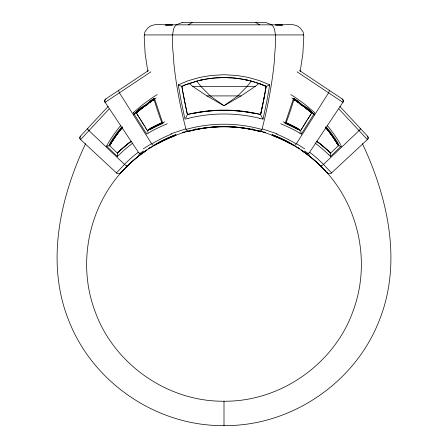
<?xml version="1.0" encoding="UTF-8"?>
<svg xmlns="http://www.w3.org/2000/svg" width="448" height="448" viewBox="0 0 448 448"><rect width="100%" height="100%" fill="white"/><g stroke="black" fill="none" stroke-linecap="round" stroke-linejoin="round"><path stroke-width="0.67" d="M330.635 153.261L330.613 156.47L341.359 145.936M177.66 24.702L165.435 25.066L172.458 24.942L155.602 24.556L151.648 25.525A16.61 15.35 -90 0 0 147.689 28.185L144.883 32.004L144.222 36.663L145.124 53.738L147.818 71.518M147.358 130.777L147.078 132.412M188.166 118.328L184.979 119.157L181.238 101.657L178.265 84.874L188.104 80.758L199.881 77.375L211.12 75.471L224 74.732L236.88 75.471L248.119 77.375L259.896 80.758L269.735 84.874L266.762 101.657L263.021 119.157L259.834 118.328M266.095 86.542L262.119 84.599M266 87.114L266.05 86.783M266.034 86.89L266.134 86.296L256.323 82.533M265.916 87.601L265.104 92.288M265.938 87.478L265.737 88.665M265.636 89.253L265.429 90.44M264.796 93.979L266.134 86.296L258.614 83.3M265.222 91.622L265.328 91.028M265.009 92.798L264.494 95.626M264.902 93.397L263.749 99.557M264.69 94.567L263.799 99.282M264.37 96.292L263.105 102.81M300.182 71.518L302.876 53.738L303.778 36.663L303.117 32.004L300.311 28.185A16.61 15.35 90 0 0 296.352 25.525L292.398 24.556L275.542 24.942L282.565 25.066L270.34 24.702M263.698 99.809L263.502 100.817M263.351 101.573L263.25 102.077M263.57 100.47L260.607 114.498A150.237 147.196 0 0 0 187.398 114.526L186.547 110.706M263.206 102.329L262.741 104.619M262.87 103.992L260.607 114.498L254.52 113.137M262.427 106.142L261.615 109.945M261.285 111.468L261.453 110.706M261.117 112.224L260.607 114.498M187.387 114.66L186.015 117.393M293.446 98.706L285.342 122.847M272.182 135.01L272.306 134.613M85.579 143.651C60.043 197.859 45.545 262.853 68.723 320.415C92.803 382.827 157.13 426.384 224 425.6C290.87 426.384 355.197 382.827 379.277 320.415C402.455 262.853 387.957 197.859 362.421 143.651M132.832 143.074A151.206 151.206 0 0 0 119.056 154.84L117.387 156.47L106.523 146.143L107.464 144.474A130.502 130.502 0 0 1 120.764 125.502M109.648 145.561L109.53 145.762A3.248 3.248 0 0 0 109.766 145.012M185.993 117.438L185.786 117.79M131.298 141.176A153.647 153.647 0 0 0 117.365 153.087L109.581 145.684L109.872 145.174M109.766 145.354L110.074 144.827M110.113 144.76L110.286 144.458M110.219 144.581L110.723 143.73A128.587 128.458 -48.3 0 1 122.102 127.73M110.667 143.819L116.116 135.47L122.27 127.484M299.281 132.927L301.319 134.126L314.737 112.678L305.385 104.742L297.153 98.728A175.616 175.325 33.6 0 0 290.746 94.545M301.213 129.668L302.025 128.363M301.342 129.461L300.664 130.558L298.172 129.158M302.708 127.26L303.43 126.101M302.876 126.991L301.767 128.778M304.545 124.309L305.446 122.864M303.71 125.653L304.763 123.962M303.391 126.162L304.074 125.065M305.917 122.108L306.824 120.663M305.105 123.413L306.135 121.766M307.961 118.854L308.37 118.199M307.513 119.566L308.89 117.365M306.734 120.809L307.552 119.504M309.187 116.894L310.01 115.59M308.778 117.55L310.425 114.94M310.839 114.285L311.668 112.974L311.254 112.605M310.279 115.17L310.974 114.072M311.254 113.63L311.668 112.974L307.91 109.726L296.038 100.738A173.74 173.426 33.5 0 0 293.978 99.355M297.086 71.848L328.591 92.814L296.453 143.618L304.657 148.809M309.775 152.012L342.866 102.312A2.576 2.268 -56.8 0 0 342.149 99.002A2.576 2.346 -56.3 0 1 342.938 102.351M303.716 106.282L304.007 105.907M251.227 81.178L247.178 86.33L237.793 95.911L224 105.739L206.903 95.911L192.679 86.33L188.664 83.11M123.906 169.546L123.878 169.518C88.648 206.545 76.961 263.626 95.077 311.433C114.005 364.347 167.821 401.811 224 401.223C280.179 401.811 333.995 364.347 352.923 311.433C371.017 263.642 359.397 206.506 324.089 169.551L324.122 169.518M116.458 172.906L124.505 164.388M121.083 172.659L121.498 172.2M121.481 172.217L121.906 171.741M121.873 171.78L126.263 167.126M122.27 171.343L127.753 165.642L126.812 166.578M109.032 109.026L80.623 139.597L116.441 172.889M80.494 136.153L108.136 106.411M126.073 167.322L126.431 166.958M126.644 166.746L127.042 166.342M127.686 165.71L128.218 165.189M127.921 165.474L128.694 164.73M128.397 165.015L129.17 164.27M117.505 152.947L119.633 150.942A153.412 153.16 -47.1 0 1 131.208 141.182M128.873 164.556L129.41 164.041M323.546 164.338L359.038 130.62L338.968 109.026M330.635 153.087L338.419 145.684L338.128 145.174M129.349 164.102L129.651 163.817M129.59 163.873L129.892 163.587M129.83 163.649L130.379 163.139M130.071 163.419L131.079 162.484M331.559 172.889L367.377 139.597L359.05 130.609M148.719 132.927L146.681 134.126L133.263 112.678L142.615 104.742L150.847 98.728A175.616 175.325 -33.6 0 1 157.254 94.545M131.516 162.086L132.054 161.599M132.026 161.627L132.244 161.431A136.892 136.511 -47.2 0 1 146.765 150.002M137.161 114.285L136.55 112.778M136.517 112.812L137.06 112.325M136.332 112.974L143.948 106.607L151.962 100.738A173.74 173.426 -33.5 0 1 154.022 99.355M137.25 112.157L138.018 111.49M137.956 111.541L138.432 111.132M138.337 111.216L138.863 110.762M138.729 110.874L140.717 109.206M139.138 110.527L140.89 109.06M141.21 108.802L142.794 107.52M141.355 108.679L141.826 108.298M142.218 107.979L142.733 107.565M196.773 81.178L200.822 86.33L210.207 95.911L224 105.739L241.097 95.911L255.321 86.33L259.336 83.11M143.259 107.15L144.318 106.322M143.993 105.907L144.256 106.316L144.844 105.913M145.292 105.571L145.908 105.095M153.95 99.394L154.762 98.862A2.436 2.436 0 0 1 153.457 99.26M145.79 105.185L148.249 103.365M142.845 152.835L149.464 148.282M337.333 143.819L332.366 136.147L332.662 135.934M149.178 102.693L150.069 102.06M150.494 101.763L150.903 101.472M151.295 101.198L153.81 99.49M152.678 100.251L153.507 99.691M143.343 148.809L151.547 143.618L119.409 92.814M105.812 98.93L148.646 70.409M138.225 152.012L105.134 102.312L150.914 71.848M153.742 99.534L154.078 99.31M154.448 99.07L154.75 98.868M148.966 148.613L154.078 145.432M149.526 148.243L151.967 146.709M188.406 24.842L192.405 22.4M152.516 146.373L153.507 145.774M176.68 24.657L175.549 25.525A16.542 6.362 -89.9 0 0 173.902 28.19C170.66 39.525 173.55 51.716 173.835 63.286C176.176 85.383 180.326 107.279 185.87 128.794L170.957 133.806M154 145.482L158.267 143.058M149.828 129.158L147.336 130.558L146.658 129.461M269.735 84.874L266.353 86.318M184.274 85.249L181.905 86.542M184.274 85.254L198.016 80.724M171.769 136.629L185.315 131.874M185.881 84.599L181.866 86.296L182.896 92.288M186.334 84.426L199.724 80.315M182.666 132.619A3.349 3.175 72.3 0 0 183.938 131.919A3.349 3.175 72.6 0 1 182.666 132.619L196.566 129.086M186.026 131.667L188.149 131.079M199.298 80.416C215.471 76.63 232.529 76.63 248.702 80.416M193.48 113.137L187.393 114.498L182.991 92.798M106.523 146.143L109.413 145.712M312.558 112.935L311.881 112.986M144.228 34.933L303.772 34.933M192.679 86.33L255.321 86.33M206.903 95.911L241.097 95.911M227.394 77.638L229.432 77.711M136.119 112.986L135.464 112.935M234.847 78.109L236.197 78.26M181.647 86.318L178.265 84.874M133.941 112.767L133.263 112.678M238.218 78.506L239.562 78.691M338.587 145.712L341.477 146.143M251.434 129.086L259.969 131.113M248.276 80.315L255.063 82.135M249.984 80.724L261.666 84.426M259.851 131.079L261.974 131.667M260.652 131.298L265.317 132.675A3.349 3.175 -72.6 0 1 264.062 131.919A3.349 3.175 -72.3 0 0 265.334 132.619M262.685 131.874L276.231 136.629M277.043 133.806L262.13 128.794C267.921 106.249 272.25 83.289 274.467 60.11C274.557 49.582 277.239 38.466 274.098 28.185A16.542 6.362 89.9 0 0 272.446 25.525L271.32 24.657M289.733 143.058L294 145.482M293.922 145.432L299.034 148.613M294.493 145.774L296.951 147.28M255.595 22.4L259.594 24.842M297.926 147.896L298.407 148.204M298.536 148.282L305.155 152.835M311.59 112.84A160.126 160.126 0 0 0 293.339 98.946L293.552 99.07M293.451 99.002L294.05 99.394M293.675 99.148L294.258 99.534M328.591 92.814L342.866 102.312M299.354 70.409L342.188 98.93M294.19 99.49L295.49 100.363M294.482 99.686L294.795 99.898M295.025 100.05L296.705 101.198M297.097 101.472L297.506 101.763M115.338 135.934L115.634 136.147M297.931 102.06L299.281 103.023M299.751 103.365L302.708 105.571M302.092 105.095L302.618 105.504M303.156 105.913L304.741 107.15M305.206 107.52L306.645 108.679M305.267 107.565L310.794 112.196M307.11 109.06L308.442 110.174M309.137 110.762L311.13 112.493M316.411 162.025L315.756 161.431A136.892 136.511 47.2 0 0 301.235 150.002M316.378 161.997L317.402 162.932M317.442 162.971L317.929 163.419M317.582 163.094L318.41 163.873M318.108 163.587L319.127 164.556M88.962 130.62L124.454 164.338A140.65 140.65 0 0 1 138.085 152.348M318.59 164.041L319.368 164.786M330.495 152.947L328.367 150.942A153.412 153.16 47.1 0 0 316.792 141.182M328.944 154.84L330.613 156.47M319.306 164.73L319.603 165.015M319.542 164.959L320.079 165.474M319.782 165.189L320.314 165.71M320.667 166.057L320.247 165.642L320.723 166.113M301.174 150.052A137.441 137.441 0 0 1 320.533 165.945L321.014 166.404M320.555 165.945L326.917 172.659L326.519 172.217M320.958 166.342L321.535 166.919M321.356 166.746L324.94 170.481M339.864 106.411L367.506 136.153M325.338 170.906L325.73 171.343M331.542 172.906L323.495 164.388A140.65 140.65 0 0 0 309.837 152.348M326.553 128.475L325.92 127.714A128.587 128.503 47.1 0 1 337.316 143.707M326.766 128.738L332.366 136.147M137.026 114.072L137.721 115.17M137.575 114.94L139.222 117.55M137.99 115.59L138.813 116.894M139.11 117.37L140.039 118.854M139.798 118.468L141.266 120.809M140.448 119.504L140.857 120.154M141.176 120.663L142.895 123.413M141.865 121.766L143.455 124.309M143.237 123.962L144.29 125.653M143.926 125.065L145.292 127.26M145.124 126.991L145.975 128.363M145.678 127.887L146.787 129.668M262.998 119.112L260.613 114.66M338.139 145.191L338.139 145.191A128.761 128.761 0 0 0 325.769 127.546M340.598 144.581L340.536 144.474A130.502 130.502 0 0 0 327.236 125.502M162.658 122.847L154.554 98.706M175.694 134.613L175.818 135.01M301.319 134.126L300.642 130.766M186.385 109.945L185.573 106.142M185.416 105.381L184.794 102.329M184.75 102.077L184.598 101.321M184.498 100.817L184.106 98.801M184.055 98.549L183.204 93.979M183.137 93.626L182.885 92.21M182.778 91.616L182.084 87.601M182 87.114L181.933 86.705M117.387 156.47L117.365 153.261M224 401.234L224 425.589M260.439 131.001A3.494 1.602 -74.8 0 1 259.868 131.012M188.266 131.494A133.784 129.629 -0.8 0 1 259.75 131.432M188.121 130.984A3.494 1.624 77.6 0 1 187.572 131.074M188.132 131.012A3.494 1.602 74.8 0 1 185.948 129.074M186.066 129.416A136.136 132.054 0.9 0 1 261.918 129.483M188.25 131.432A133.784 129.629 0.8 0 1 259.734 131.494M262.097 129.125A3.494 1.624 -77.6 0 1 259.879 130.984M252.885 129.259A3.41 1.54 -77.9 0 1 252.174 128.778M195.826 128.778A3.41 1.54 77.9 0 1 195.115 129.259M196.622 129.332A135.52 133.353 -0.7 0 1 251.384 129.315M196.616 129.315A135.52 133.353 0.7 0 1 251.378 129.332M199.746 80.399A107.906 107.828 -5.1 0 1 248.259 80.394M199.741 80.394A107.906 107.828 5.1 0 1 204.103 79.481M208.494 78.753A107.906 107.828 5.1 0 1 210.151 78.523M217.902 77.806A107.906 107.828 5.1 0 1 220.674 77.689M227.326 77.689A107.906 107.828 5.1 0 1 230.098 77.806M237.849 78.529A107.906 107.828 5.1 0 1 239.501 78.758M243.897 79.486A107.906 107.828 5.1 0 1 248.254 80.399M188.171 118.356A146.02 142.94 0 0 1 259.829 118.356M294.162 98.672A311.763 293.642 88.8 0 1 286.126 122.791M161.874 122.791A311.763 293.642 -88.8 0 1 153.838 98.672M304.489 105.879A12.936 1.198 37.8 0 1 313.611 114.47M294.543 99.26A2.436 2.436 0 0 1 293.238 98.862M293.782 99.26A12.953 1.098 37.9 0 1 298.435 101.321M306.477 107.363A13.731 1.282 37.8 0 1 314.154 114.901M293.457 98.745A13.541 1.137 37.8 0 1 301.207 103.846M296.554 101.119A14.028 0.302 35.6 0 1 296.167 100.834M294.006 98.946A3.248 3.248 0 0 1 293.39 98.818M299.768 103.919A13.541 0.33 35.9 0 1 302.764 106.064M316.725 141.266A153.412 153.054 45.7 0 1 328.328 150.987M325.898 127.73A128.587 128.458 48.3 0 1 337.277 143.73M325.517 127.249A128.01 128.01 0 0 1 338.447 145.673M316.635 141.176A153.647 153.647 0 0 1 330.568 153.087M315.101 143.074A151.206 151.206 0 0 1 328.877 154.84M367.472 136.186A2.514 2.374 -42.9 0 1 367.416 139.63A2.554 2.358 -42.9 0 0 367.455 136.203M127.445 165.945A137.441 137.441 0 0 1 146.804 150.052M301.174 150.091A137.015 136.517 46 0 1 315.722 161.47M331.593 172.973A3.399 3.136 -41.3 0 1 326.99 172.603A3.349 3.164 -42 0 0 327.712 173.286M321.434 166.225A3.494 1.59 -45.9 0 1 320.662 165.85M323.501 164.399A3.433 1.361 -45.4 0 1 320.32 165.57M317.01 162.378A3.438 1.478 -47.5 0 1 316.686 161.918M321.95 167.233A3.332 3.147 -44.6 0 1 321.132 165.984A3.371 3.114 -44.8 0 0 321.966 167.205M316.82 162.254A3.382 1.282 -47.6 0 1 316.59 161.93M360.181 128.386A2.554 0.986 -42.9 0 1 359.072 130.626M360.444 128.694A2.604 1.142 -42.9 0 1 360.662 129.254M338.481 145.768A3.248 3.248 0 0 1 338.234 145.012M333.273 135.845A11.687 1.165 54.9 0 1 338.408 145.673M325.567 127.266A11.609 1.126 55 0 1 332.73 135.122M326.939 128.05A3.248 3.248 0 0 1 325.769 127.439M293.345 99.036A164.472 163.682 33.4 0 1 310.498 111.938M285.286 122.248A151.413 149.52 33.8 0 1 298.424 128.688M293.429 98.907A164.472 163.834 33.4 0 1 310.598 111.821M284.855 123.256A151.413 148.417 31.8 0 1 297.892 129.657M283.108 121.772A152.6 151.62 33.8 0 1 300.726 130.458M280.672 123.743A149.548 148.551 33.8 0 1 299.337 132.826M329.286 90.485A2.531 0.706 -56.6 0 1 328.451 92.753M296.408 143.724A3.427 1.243 -59.3 0 1 293.955 145.376A3.427 1.243 -60.4 0 0 294.689 145.415M276.427 134.019A138.639 137.038 32.4 0 1 296.262 143.931M304.539 150.954A182.336 100.649 68.2 0 1 309.378 154.487M309.641 152.359A3.478 3.136 -53.6 0 1 305.228 152.746A3.478 3.136 -54.4 0 0 306.219 153.311M272.289 134.73A134.529 131.785 33.6 0 1 289.89 142.761M289.766 142.985A3.326 1.036 -61.3 0 1 289.503 142.654M272.255 134.82A136.119 134.971 33.8 0 1 294.045 145.225M272.087 135.279A136.119 134.473 32.4 0 1 293.793 145.656M299.482 148.73A3.433 3.086 -56.9 0 1 298.323 147.599M272.059 135.363A134.529 131.096 32.6 0 1 289.565 143.366M291.9 97.983A164.114 163.834 33.6 0 1 311.741 112.896M329.302 90.462A2.531 0.89 -56.3 0 1 329.381 90.726M285.023 122.842A152.6 151.379 32.9 0 1 300.602 130.665M137.502 111.938A164.472 163.682 -33.4 0 1 154.655 99.036M149.576 128.688A151.413 149.52 -33.8 0 1 162.714 122.248M137.402 111.821A164.472 163.834 -33.4 0 1 154.571 98.907M150.108 129.657A151.413 148.417 -31.8 0 1 163.145 123.256M147.274 130.458A152.6 151.62 -33.8 0 1 164.892 121.772M148.663 132.826A149.548 148.551 -33.8 0 1 167.328 123.743M105.062 102.351A2.576 2.346 56.3 0 1 105.851 99.002A2.576 2.268 56.8 0 0 105.129 102.312M119.549 92.753A2.531 0.706 56.6 0 1 118.714 90.485M151.592 143.724A3.427 1.243 59.3 0 0 154.045 145.376A3.427 1.243 60.4 0 1 153.311 145.415M151.738 143.931A138.639 137.038 -32.4 0 1 171.573 134.019M138.622 154.487A182.336 100.649 -68.2 0 1 143.461 150.954M138.359 152.359A3.478 3.136 53.6 0 0 142.772 152.746A3.478 3.136 54.4 0 1 141.781 153.311M158.11 142.761A134.529 131.785 -33.6 0 1 175.711 134.73M158.497 142.654A3.326 1.036 61.3 0 1 158.234 142.985M153.955 145.225A136.119 134.971 -33.8 0 1 175.745 134.82M154.207 145.656A136.119 134.473 -32.4 0 1 175.913 135.279M149.677 147.599A3.433 3.086 56.9 0 1 148.518 148.73M158.435 143.366A134.529 131.096 -32.6 0 1 175.941 135.363M136.259 112.896A164.114 163.834 -33.6 0 1 156.1 97.983M118.619 90.726A2.531 0.89 56.3 0 1 118.698 90.462M147.398 130.665A152.6 151.379 -32.9 0 1 162.977 122.842M109.844 145.158A128.761 128.761 0 0 1 122.231 127.546M109.592 145.673A11.687 1.165 -54.9 0 1 114.727 135.845M115.27 135.122A11.609 1.126 -55 0 1 122.433 127.266M122.231 127.439A3.248 3.248 0 0 1 121.061 128.05M110.684 143.707A128.587 128.503 -47.1 0 1 122.069 127.702M119.672 150.987A153.412 153.054 -45.7 0 1 131.275 141.266M109.553 145.673A128.01 128.01 0 0 1 122.483 127.249M80.528 136.186A2.514 2.374 42.9 0 0 80.584 139.63A2.554 2.358 42.9 0 1 80.545 136.203M132.278 161.47A137.015 136.517 -46 0 1 146.826 150.091M116.407 172.973A3.399 3.136 41.3 0 0 121.01 172.603A3.349 3.164 42 0 1 120.288 173.286M127.338 165.85A3.494 1.59 45.9 0 1 126.566 166.225M127.68 165.57A3.433 1.361 45.4 0 1 124.499 164.399M131.314 161.918A3.438 1.478 47.5 0 1 130.99 162.378M126.05 167.233A3.332 3.147 44.6 0 0 126.868 165.984A3.371 3.114 44.8 0 1 126.034 167.205M131.41 161.93A3.382 1.282 47.6 0 1 131.18 162.254M88.928 130.626A2.554 0.986 42.9 0 1 87.819 128.386M87.338 129.254A2.604 1.142 42.9 0 1 87.556 128.694M136.41 112.84A160.126 160.126 0 0 1 154.661 98.946M134.389 114.47A12.936 1.198 -37.8 0 1 143.511 105.879M149.565 101.321A12.953 1.098 -37.9 0 1 154.218 99.26M133.846 114.901A13.731 1.282 -37.8 0 1 141.523 107.363M146.793 103.846A13.541 1.137 -37.8 0 1 154.543 98.745M151.833 100.834A14.028 0.302 -35.6 0 1 151.446 101.119M154.61 98.818A3.248 3.248 0 0 1 153.994 98.946M145.236 106.064A13.541 0.33 -35.9 0 1 148.232 103.919M182.414 22.4L176.204 24.842L271.796 24.842L265.586 22.4L182.414 22.4M254.47 113.394A152.538 151.082 1.1 0 0 193.53 113.372A152.538 151.082 -1.1 0 1 254.47 113.372M276.254 136.584A3.366 3.192 -68.5 0 0 277.715 136.858A3.366 3.192 -67.5 0 1 276.254 136.584M170.285 136.858A3.366 3.192 68.5 0 0 171.746 136.584A3.366 3.192 67.5 0 1 170.285 136.853"/></g></svg>
